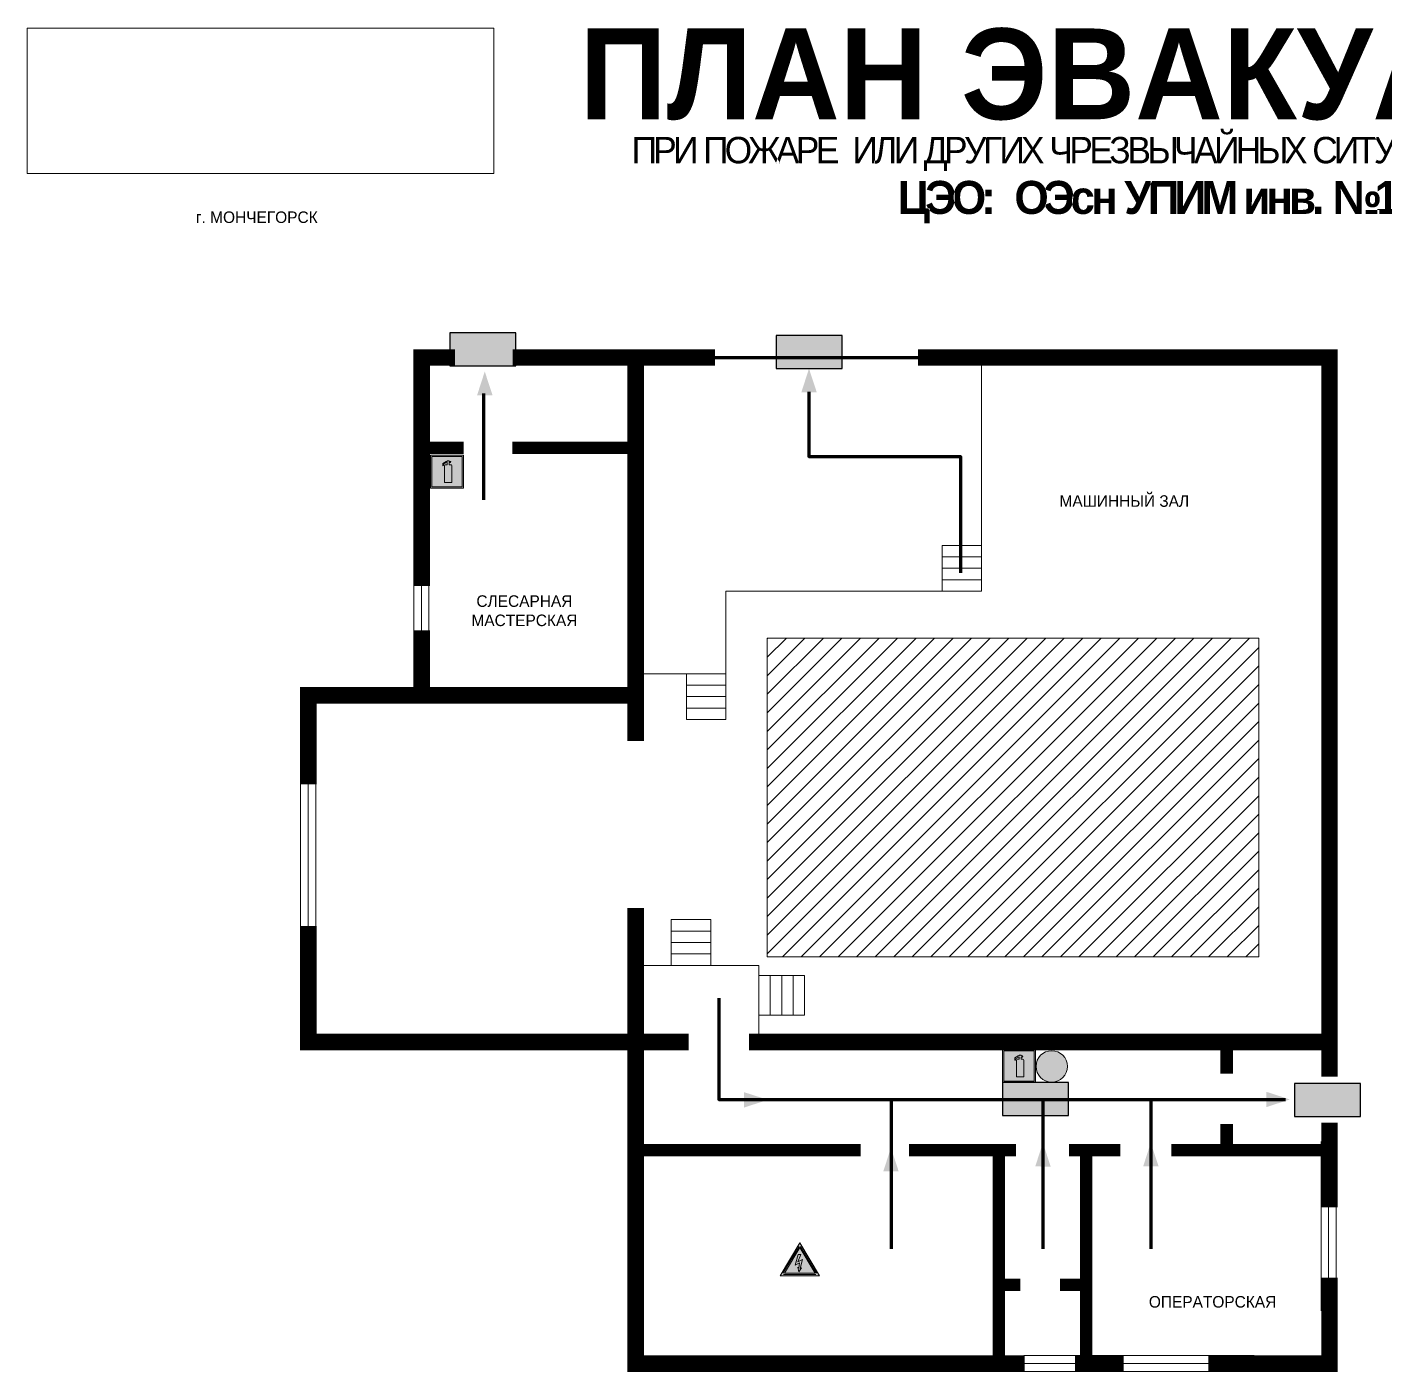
# Model space of a CAD drawing. Header units: millimetres. Extents: x 13114 to 67229, y 22859 to 38520.
# Drawn here: x 21066.8 to 21395.9, y 24721.9 to 25047.8 of the extents above; entities that cross this region are included whole.
import ezdxf

# ---------------------------------------------------------------- set-up
doc = ezdxf.new("R2010")
doc.units = ezdxf.units.MM
doc.layers.add('План_Штампы', color=7, linetype='Continuous')
doc.styles.add('обычный', font='arial.ttf')
picture_1 = doc.add_image_def('image1.jpg', size_in_pixel=(337, 105))

# ---------------------------------------------------------------- blocks, each defined once
blk = doc.blocks.new('A$C7B4425F7')
at = {"true_color": 0xffffff}
blk.add_hatch(color=7, dxfattribs=at).paths.add_polyline_path([(0, 0), (-16, 0), (-16, -8), (0, -8)])
h = blk.add_hatch(color=126)
h.paths.add_polyline_path([(-0.2, -0.2), (-15.8, -0.2), (-15.8, -7.8), (-0.2, -7.8)])
h.paths.add_polyline_path([(-11.76, -2.03), (-11.76, -3.66), (-11.17, -3.66, -0.568275), (-11.17, -6.18), (-12.58, -6.18), (-12.58, -2.03)], flags=16)
h.paths.add_polyline_path([(-13.33, -4.12, -0.495768), (-13.59, -6.18), (-15.03, -6.18), (-15.03, -2.03), (-13.59, -2.03, -0.487973)], flags=16)
h.paths.add_polyline_path([(-10.25, -2.03), (-9.48, -2.03), (-9.48, -6.18), (-10.25, -6.18)], flags=16)
h.paths.add_polyline_path([(-13.84, -3.69), (-14.24, -3.69), (-14.24, -3.03), (-13.9, -3.03, -0.692621)], flags=0)
h.paths.add_polyline_path([(-9.15, -2.03), (-8.4, -2.03), (-8.04, -3.07), (-7.68, -2.03), (-6.93, -2.03), (-7.64, -4.1), (-6.93, -6.18), (-7.68, -6.18), (-8.04, -5.14), (-8.4, -6.18), (-9.15, -6.18), (-8.44, -4.1)], flags=16)
h.paths.add_polyline_path([(-11.76, -4.46), (-11.42, -4.46, -0.692621), (-11.36, -5.12), (-11.76, -5.12)], flags=0)
h.paths.add_polyline_path([(-13.9, -5.2), (-14.24, -5.2), (-14.24, -4.55), (-13.84, -4.55, -0.708038)], flags=0)
edge = h.paths.add_edge_path(flags=16)
edge.add_ellipse((-5.51, -4.08), major_axis=(0, 2.05), ratio=0.586184, start_angle=0, end_angle=360)
edge = h.paths.add_edge_path(flags=0)
edge.add_ellipse((-5.51, -4.08), major_axis=(0, 1.14), ratio=0.454828, start_angle=0, end_angle=360)
h.paths.add_polyline_path([(-4.13, -4.96, 0.377264), (-3.48, -4.52, 0.0555), (-3.16, -2.03), (-1.66, -2.03), (-1.66, -4.96), (-0.96, -4.96), (-0.96, -7.01), (-1.75, -7.01), (-1.75, -6.18), (-3.3, -6.18), (-3.3, -7.02), (-4.13, -7.02)], flags=16)
h.paths.add_polyline_path([(-2.73, -2.91), (-2.28, -2.91), (-2.28, -4.96), (-3.05, -4.96, 0.079136)], flags=0)
at = {"color": 126}
blk.add_lwpolyline([(-16, -8), (0, -8), (0, 0), (-16, 0)], close=True, dxfattribs=at)
blk = doc.blocks.new('A$C32E8229D')
at = {"true_color": 0xffffff}
blk.add_hatch(color=7, dxfattribs=at).paths.add_polyline_path([(0, 0), (0, -8), (16, -8), (16, 0)])
h = blk.add_hatch(color=126)
h.paths.add_polyline_path([(0.2, -0.2), (15.8, -0.2), (15.8, -7.8), (0.2, -7.8)])
h.paths.add_polyline_path([(13.49, -2.05), (12.08, -2.05), (11.37, -2.63, 0.162397), (11.29, -2.84), (11.29, -3.63), (10.35, -3.63), (10.35, -4.05), (11.68, -4.05), (11.68, -3.48), (12.26, -4.28), (11.29, -5.1), (11.29, -6.78), (11.85, -6.78), (11.85, -5.44), (12.8, -4.64), (12.8, -5.94), (14.46, -5.94), (14.46, -5.39), (13.45, -5.39), (13.45, -3.97), (12.46, -2.59), (13.15, -2.59), (13.69, -3.34), (14.18, -3)], flags=16)
h.paths.add_polyline_path([(10.74, -1.82, 1), (11.8, -1.82, 1)], flags=16)
h.paths.add_polyline_path([(9.39, -3.59), (5.99, -3.59), (6.56, -3.03), (5.91, -3.03), (5.1, -3.83), (5.91, -4.64), (6.56, -4.64), (5.99, -4.09), (9.39, -4.09)], flags=16)
h.paths.add_polyline_path([(4.29, -1.08), (1.72, -1.08), (1.72, -6.6), (4.29, -6.6)], flags=16)
at = {"color": 126}
blk.add_lwpolyline([(16, -8), (0, -8), (0, 0), (16, 0)], close=True, dxfattribs=at)
blk = doc.blocks.new('A$C3E6D3DDE')
at = {"lineweight": 5}
h = blk.add_hatch(color=40, dxfattribs=at)
h.paths.add_polyline_path([(24.1, 1.45), (16.46, -11.35), (31.74, -11.35)])
h.paths.add_polyline_path([(24.09, -0.46), (30.03, -10.41), (18.14, -10.41)], flags=16)
h.paths.add_polyline_path([(24.54, -3.08), (23.41, -6.02), (25.13, -5.01), (24.33, -8.5), (24.82, -8.27), (23.79, -9.86), (23.4, -8.04), (23.8, -8.43), (24.04, -6.29), (22.39, -7.25), (23.44, -3.08)], flags=0)
h = blk.add_hatch(color=256, dxfattribs=at)
h.paths.add_polyline_path([(24.37, 0.03, 0.567511), (23.82, 0.03), (17.59, -10.4, 0.582454), (17.86, -10.88), (30.32, -10.88, 0.582149), (30.6, -10.4)])
h.paths.add_polyline_path([(24.09, -0.46), (18.14, -10.41), (30.03, -10.41)], flags=16)
h.paths.add_polyline_path([(24.54, -3.08), (23.41, -6.02), (25.13, -5.01), (24.33, -8.5), (24.82, -8.27), (23.79, -9.86), (23.4, -8.04), (23.8, -8.43), (24.04, -6.29), (22.39, -7.25), (23.44, -3.08)], flags=0)
h = blk.add_hatch(color=40, dxfattribs=at)
h.paths.add_polyline_path([(24.09, -0.46), (18.14, -10.41), (30.03, -10.41)])
h.paths.add_polyline_path([(24.82, -8.27), (23.79, -9.86), (23.4, -8.04), (23.8, -8.43), (24.04, -6.29), (22.39, -7.25), (23.44, -3.08), (24.54, -3.08), (23.41, -6.02), (25.13, -5.01), (24.33, -8.5)], flags=16)
at = {"color": 40, "lineweight": 5}
for p, q in [((16.46, -11.35), (24.1, 1.45)), ((24.1, 1.45), (31.74, -11.35))]:
    blk.add_line(p, q, dxfattribs=at)
at = {"lineweight": 5}
for p, q in [((17.59, -10.4), (23.82, 0.03)), ((24.37, 0.03), (30.6, -10.4)), ((18.14, -10.41), (24.09, -0.46)), ((23.44, -3.08), (22.39, -7.25)), ((23.41, -6.02), (24.54, -3.08)), ((25.13, -5.01), (23.41, -6.02)), ((24.54, -3.08), (23.44, -3.08)), ((24.09, -0.46), (30.03, -10.41)), ((24.33, -8.5), (25.13, -5.01)), ((18.14, -10.41), (30.03, -10.41)), ((22.39, -7.25), (24.04, -6.29)), ((23.8, -8.43), (23.4, -8.04)), ((23.4, -8.04), (23.79, -9.86)), ((23.79, -9.86), (24.82, -8.27)), ((24.04, -6.29), (23.8, -8.43)), ((24.82, -8.27), (24.33, -8.5)), ((17.86, -10.88), (30.32, -10.88))]:
    blk.add_line(p, q, dxfattribs=at)
at = {"color": 50, "lineweight": 5}
blk.add_line((31.74, -11.35), (16.46, -11.35), dxfattribs=at)
blk = doc.blocks.new('A$C3AD82952')
at = {"true_color": 0xf5f5ff}
h = blk.add_hatch(color=7, dxfattribs=at)
h.dxf.hatch_style = 1
h.paths.add_polyline_path([(8.21, 8.73, 0.414214), (7.89, 9.05), (7.22, 9.05), (7.22, 9.92), (7.59, 9.92, 1), (7.57, 10.36), (7.22, 10.36), (7.22, 10.6), (6.43, 10.6), (6.43, 10.36), (6.01, 10.36), (4.74, 9.59), (4.74, 8.69), (4.98, 8.73), (4.98, 9.26), (6.12, 9.91), (6.43, 9.91), (6.43, 9.05), (5.76, 9.05, 0.414214), (5.44, 8.73), (5.44, 2.2), (8.21, 2.2)], flags=0)
h.paths.add_polyline_path([(12.8, 12.8), (0, 12.8), (0, 0), (12.8, 0)])
h.paths.add_polyline_path([(0.51, 12.29), (12.29, 12.29), (12.29, 0.51), (0.51, 0.51)], flags=16)
h.paths.add_polyline_path([(4.74, 9.59), (6.01, 10.36), (6.43, 10.36), (6.43, 10.6), (7.22, 10.6), (7.22, 10.36), (7.59, 10.36, -0.94586), (7.59, 9.92), (7.22, 9.92), (7.22, 9.05), (7.89, 9.05, -0.414214), (8.21, 8.73), (8.21, 2.2), (5.44, 2.2), (5.44, 8.73, -0.414214), (5.76, 9.05), (6.43, 9.05), (6.43, 9.91), (6.12, 9.91), (4.98, 9.26), (4.98, 8.73), (4.74, 8.69)], flags=0)
h = blk.add_hatch(color=242)
h.dxf.hatch_style = 1
h.paths.add_polyline_path([(12.29, 12.29), (0.51, 12.29), (0.51, 0.51), (12.29, 0.51)])
h.paths.add_polyline_path([(4.74, 8.69), (4.74, 9.59), (6.01, 10.36), (6.43, 10.36), (6.43, 10.6), (7.22, 10.6), (7.22, 10.36), (7.59, 10.36, -0.94586), (7.59, 9.92), (7.22, 9.92), (7.22, 9.05), (7.89, 9.05, -0.414214), (8.21, 8.73), (8.21, 2.2), (5.44, 2.2), (5.44, 8.73, -0.414214), (5.76, 9.05), (6.43, 9.05), (6.43, 9.91), (6.12, 9.91), (4.98, 9.26), (4.98, 8.73)], flags=16)
h = blk.add_hatch(color=7, dxfattribs=at)
h.dxf.hatch_style = 1
h.paths.add_polyline_path([(8.21, 8.73, 0.414214), (7.89, 9.05), (7.22, 9.05), (7.22, 9.92), (7.59, 9.92, 1), (7.57, 10.36), (7.22, 10.36), (7.22, 10.6), (6.43, 10.6), (6.43, 10.36), (6.01, 10.36), (4.74, 9.59), (4.74, 8.69), (4.98, 8.73), (4.98, 9.26), (6.12, 9.91), (6.43, 9.91), (6.43, 9.05), (5.76, 9.05, 0.414214), (5.44, 8.73), (5.44, 2.2), (8.21, 2.2)])
at = {"color": 242, "lineweight": 5}
for p, q in [((0, 0), (0, 12.8)), ((0, 12.8), (12.8, 12.8)), ((7.22, 10.6), (6.43, 10.6)), ((6.43, 10.6), (6.43, 10.36)), ((7.22, 10.36), (7.22, 10.6)), ((12.8, 0), (12.8, 12.8)), ((6.01, 10.36), (4.74, 9.59)), ((4.74, 9.59), (4.74, 8.69)), ((4.74, 8.69), (4.98, 8.73)), ((4.98, 9.26), (6.12, 9.91)), ((4.98, 8.73), (4.98, 9.26)), ((5.44, 2.2), (5.44, 8.73)), ((5.76, 9.05), (6.43, 9.05)), ((6.01, 10.36), (6.43, 10.36)), ((6.12, 9.91), (6.43, 9.91)), ((6.43, 9.91), (6.43, 9.05)), ((7.59, 10.36), (7.22, 10.36)), ((7.22, 9.05), (7.22, 9.92)), ((7.59, 9.92), (7.22, 9.92)), ((7.89, 9.05), (7.22, 9.05)), ((8.21, 2.2), (8.21, 8.73)), ((0, 0), (12.8, 0)), ((5.44, 2.2), (8.21, 2.2))]:
    blk.add_line(p, q, dxfattribs=at)
blk.add_lwpolyline([(0.51, 12.29), (12.29, 12.29), (12.29, 0.51), (0.51, 0.51)], close=True, dxfattribs=at)
for centre, radius, start, end in [((5.76, 8.73), 0.32, 90, 180), ((7.58, 10.14), 0.223, 273.1875, 86.8125), ((7.89, 8.73), 0.32, 0, 90)]:
    blk.add_arc(centre, radius, start, end, dxfattribs=at)
blk = doc.blocks.new('A$C7B8C2D5B')
at = {"lineweight": 0}
h = blk.add_hatch(color=5, dxfattribs=at)
h.dxf.hatch_style = 1
h.paths.add_polyline_path([(1.4, -3.02, 1), (-2.11, -3.02, 1)])
at = {"color": 5, "lineweight": 0}
blk.add_circle((-0.36, -3.02), 1.75, dxfattribs=at)

msp = doc.modelspace()

# ---------------------------------------------------------------- hatches: boundary and pattern name
at = {"lineweight": 0}
h = msp.add_hatch(dxfattribs=at)
h.set_pattern_fill('ANSI31', color=256)
h.set_pattern_definition([(45, (-25558.0858, 20387.7552), (-2.24506403, 2.24506403), [])])
h.paths.add_polyline_path([(21365.33, 24822.42), (21365.33, 24899.68), (21246.21, 24899.68), (21246.21, 24822.42)])

# ---------------------------------------------------------------- linework, layer by layer
at = {"lineweight": 100}
for points, const_width in [([(21170.51, 24967.71), (21162.44, 24967.71), (21162.44, 24912.35)], 4), ([(21214.31, 24874.76), (21214.31, 24967.71), (21184.52, 24967.71)], 4), ([(21214.31, 24967.71), (21233.51, 24967.71)], 4), ([(21282.71, 24967.71), (21382.48, 24967.71), (21382.48, 24793.39)], 4), ([(21162.44, 24945.82), (21172.67, 24945.82)], 3), ([(21214.31, 24945.82), (21184.47, 24945.82)], 3), ([(21162.44, 24901.57), (21162.44, 24885.83), (21134.98, 24885.83), (21134.98, 24864.26)], 4), ([(21162.44, 24885.83), (21214.31, 24885.83)], 4), ([(21134.98, 24829.92), (21134.98, 24801.82), (21214.31, 24801.82), (21214.31, 24834.31)], 4), ([(21308.61, 24723.86), (21214.31, 24723.86), (21214.31, 24801.82), (21227.2, 24801.82)], 4), ([(21241.81, 24801.82), (21382.48, 24801.82)], 4), ([(21357.56, 24801.82), (21357.56, 24794.15)], 3), ([(21382.48, 24782.27), (21382.48, 24761.75)], 4), ([(21357.56, 24775.59), (21357.56, 24781.95)], 3), ([(21214.31, 24775.59), (21268.82, 24775.59)], 3), ([(21306.49, 24775.59), (21280.58, 24775.59)], 3), ([(21302.36, 24775.59), (21302.36, 24723.86)], 3), ([(21331.75, 24775.59), (21319.34, 24775.59)], 3), ([(21323.48, 24775.59), (21323.48, 24723.86)], 3), ([(21382.48, 24775.59), (21344.16, 24775.59)], 3), ([(21382.48, 24744.72), (21382.48, 24723.86), (21353.14, 24723.86)], 4), ([(21302.36, 24742.95), (21307.58, 24742.95)], 3), ([(21323.48, 24742.95), (21317.16, 24742.95)], 3), ([(21332.61, 24723.86), (21320.78, 24723.86)], 4)]:
    msp.add_lwpolyline(points, dxfattribs=dict(at, const_width=const_width))
at = {"lineweight": 0}
for points in [[(21214.31, 24891.04), (21236.19, 24891.04), (21236.19, 24911.06), (21298.16, 24911.06), (21298.16, 24968.96)], [(21160.55, 24899.87), (21160.55, 24940.86)], [(21162.39, 24899.94), (21162.39, 24940.93)], [(21164.23, 24899.67), (21164.23, 24940.65)], [(21133.13, 24829.84), (21133.13, 24870.83)], [(21134.98, 24829.92), (21134.98, 24870.91)], [(21136.82, 24829.64), (21136.82, 24870.63)], [(21222.96, 24820.38), (21214.28, 24820.38)], [(21232.54, 24820.38), (21244.17, 24820.38), (21244.17, 24802.86)], [(21380.42, 24736.67), (21380.42, 24777.66)], [(21382.26, 24736.75), (21382.26, 24777.74)], [(21384.1, 24736.47), (21384.1, 24777.46)], [(21308.4, 24725.78), (21364.22, 24725.78)], [(21308.18, 24721.93), (21364, 24721.93)], [(21308.61, 24723.86), (21364.43, 24723.86)]]:
    msp.add_lwpolyline(points, dxfattribs=at)
at = {"lineweight": 100}
msp.add_lwpolyline([(21233.51, 24967.71), (21282.71, 24967.71)], dxfattribs=at)
at = {"color": 126, "lineweight": 100, "true_color": 0x008754}
for points in [[(21177.46, 24959.01), (21177.46, 24933.18)], [(21256.25, 24959.34), (21256.25, 24943.68), (21293.08, 24943.68), (21293.08, 24915.52)], [(21234.46, 24812.44), (21234.46, 24787.86), (21371.83, 24787.86)], [(21276.22, 24787.86), (21276.22, 24751.69)], [(21313.07, 24751.69), (21313.07, 24787.86)], [(21339.16, 24787.86), (21339.16, 24751.69)]]:
    msp.add_lwpolyline(points, dxfattribs=at)
at = {"lineweight": 0}
for points in [[(21288.58, 24919.38), (21298.16, 24919.38), (21298.16, 24922.15), (21288.58, 24922.15)], [(21288.58, 24916.61), (21298.16, 24916.61), (21298.16, 24919.38), (21288.58, 24919.38)], [(21288.58, 24913.83), (21298.16, 24913.83), (21298.16, 24916.61), (21288.58, 24916.61)], [(21288.58, 24911.06), (21298.16, 24911.06), (21298.16, 24913.83), (21288.58, 24913.83)], [(21246.21, 24899.68), (21365.33, 24899.68), (21365.33, 24822.42), (21246.21, 24822.42)], [(21226.62, 24888.27), (21236.19, 24888.27), (21236.19, 24891.04), (21226.62, 24891.04)], [(21226.62, 24885.5), (21236.19, 24885.5), (21236.19, 24888.27), (21226.62, 24888.27)], [(21226.62, 24882.73), (21236.19, 24882.73), (21236.19, 24885.5), (21226.62, 24885.5)], [(21226.62, 24879.96), (21236.19, 24879.96), (21236.19, 24882.73), (21226.62, 24882.73)], [(21222.96, 24828.7), (21232.54, 24828.7), (21232.54, 24831.47), (21222.96, 24831.47)], [(21222.96, 24825.93), (21232.54, 24825.93), (21232.54, 24828.7), (21222.96, 24828.7)], [(21222.96, 24823.16), (21232.54, 24823.16), (21232.54, 24825.93), (21222.96, 24825.93)], [(21222.96, 24820.38), (21232.54, 24820.38), (21232.54, 24823.16), (21222.96, 24823.16)], [(21244.17, 24817.89), (21244.17, 24808.31), (21246.94, 24808.31), (21246.94, 24817.89)], [(21246.94, 24817.89), (21246.94, 24808.31), (21249.71, 24808.31), (21249.71, 24817.89)], [(21249.71, 24817.89), (21249.71, 24808.31), (21252.48, 24808.31), (21252.48, 24817.89)], [(21252.48, 24817.89), (21252.48, 24808.31), (21255.26, 24808.31), (21255.26, 24817.89)]]:
    msp.add_lwpolyline(points, close=True, dxfattribs=at)
at = {"layer": 'План_Штампы', "color": 126, "true_color": 0x008754}
for points in [[(21179.63, 24958.55), (21175.89, 24958.56), (21177.75, 24964.3)], [(21258.21, 24959.26), (21254.48, 24959.27), (21256.33, 24965.01)], [(21240.59, 24785.9), (21240.6, 24789.64), (21246.33, 24787.79)], [(21367.14, 24786), (21367.15, 24789.74), (21372.88, 24787.88)], [(21278.07, 24770.42), (21274.33, 24770.42), (21276.19, 24776.16)], [(21314.9, 24771.62), (21311.16, 24771.63), (21313.02, 24777.36)], [(21341.06, 24771.65), (21337.32, 24771.66), (21339.17, 24777.4)]]:
    msp.add_solid(points, dxfattribs=at)

# ---------------------------------------------------------------- block references
for name, p, xscale, yscale, zscale in [('A$C3AD82952', (21164.62, 24936.05), 0.625, 0.625, 0.625), ('A$C3AD82952', (21303.24, 24791.95), 0.625, 0.625, 0.625), ('A$C7B8C2D5B', (21315.95, 24802.46), 2.177419353276491, 2.177419353276491, 2.177419353276491), ('A$C3E6D3DDE', (21239.02, 24752.25), 0.625, 0.625, 0.625)]:
    msp.add_blockref(name, p, dxfattribs=dict(xscale=xscale, yscale=yscale, zscale=zscale))
at = {"layer": 'План_Штампы'}
for p in [(21185.29, 24973.68), (21264.34, 24973.05), (21389.96, 24791.74)]:
    msp.add_blockref('A$C7B4425F7', p, dxfattribs=at)
at = {"layer": 'План_Штампы', "color": 126, "true_color": 0x008754, "xscale": -1}
msp.add_blockref('A$C32E8229D', (21319.24, 24791.95), dxfattribs=at)

# ---------------------------------------------------------------- texts
at = {"lineweight": 0, "style": 'обычный'}
for s, insert, char_height, width, attachment_point in [('{\\fProxima Nova Rg|b1|i0|c204|p2;ПЛАН ЭВАКУАЦИИ}', (21200.74, 25047.44), 22, 493.8901, 1), ('\\pi-8.4,l8.4,t8.4;{\\fProxima Nova Rg|b0|i0|c204|p2;г. МОНЧЕГОРСК\\H1.1997x; }', (21122.5, 25001.68), 2.8, 126.6484, 5), ('\\pi-8.4,l8.4,t8.4;{\\fProxima Nova Rg|b0|i0|c204|p2;МАШИННЫЙ ЗАЛ\\H1.6404x; }', (21332.75, 24932.89), 2.8, 43.627, 5), ('\\pi-8.4,l8.4,t8.4;{\\fProxima Nova Rg|b0|i0|c204|p2;СЛЕСАРНАЯ\\PМАСТЕРСКАЯ}', (21187.36, 24906.31), 2.8, 29.9894, 5), ('\\pi-8.4,l8.4,t8.4;{\\fProxima Nova Rg|b0|i0|c204|p2;ОПЕРАТОРСКАЯ\\H1.1997x; }', (21354.14, 24738.81), 2.8, 43.627, 5)]:
    msp.add_mtext(s, dxfattribs=dict(at, insert=insert, char_height=char_height, width=width, attachment_point=attachment_point))
at = {"color": 0, "lineweight": 0, "insert": (21350.81, 25021.34), "char_height": 8, "width": 449.2158, "attachment_point": 5, "style": 'обычный'}
msp.add_mtext('{\\fArial Black|b1|i0|c204|p34;\\H2x;\\T0.85;  \\fArial Narrow|b0|i0|c204|p34;\\H0.8x;\\W0.9;\\P\\fProxima Nova Rg|b0|i0|c204|p2;\\H0.5x;\\W1;\\C256;ПРИ ПОЖАРЕ  ИЛИ ДРУГИХ ЧРЕЗВЫЧАЙНЫХ СИТУАЦИЯХ  ИЗ ПОМЕЩЕНИЙ \\fProxima Nova Rg|b1|i0|c204|p2;\\H1.25x;\\PЦЭО: \\fProxima Nova Rg|b1|i0|c0|p2; \\fProxima Nova Rg|b1|i0|c204|p2;ОЭсн УПИМ инв. №140040}', dxfattribs=at)

# ---------------------------------------------------------------- pictures from other files: only their frames are drawn
at = {"color": 7, "lineweight": 0, "true_color": 0xf5f5ff}
image = msp.add_image(picture_1, insert=(21066.84, 25012.27), size_in_units=(113.11, 35.24), dxfattribs=at)
image.dxf.flags = 7

doc.saveas('drawing.dxf')
